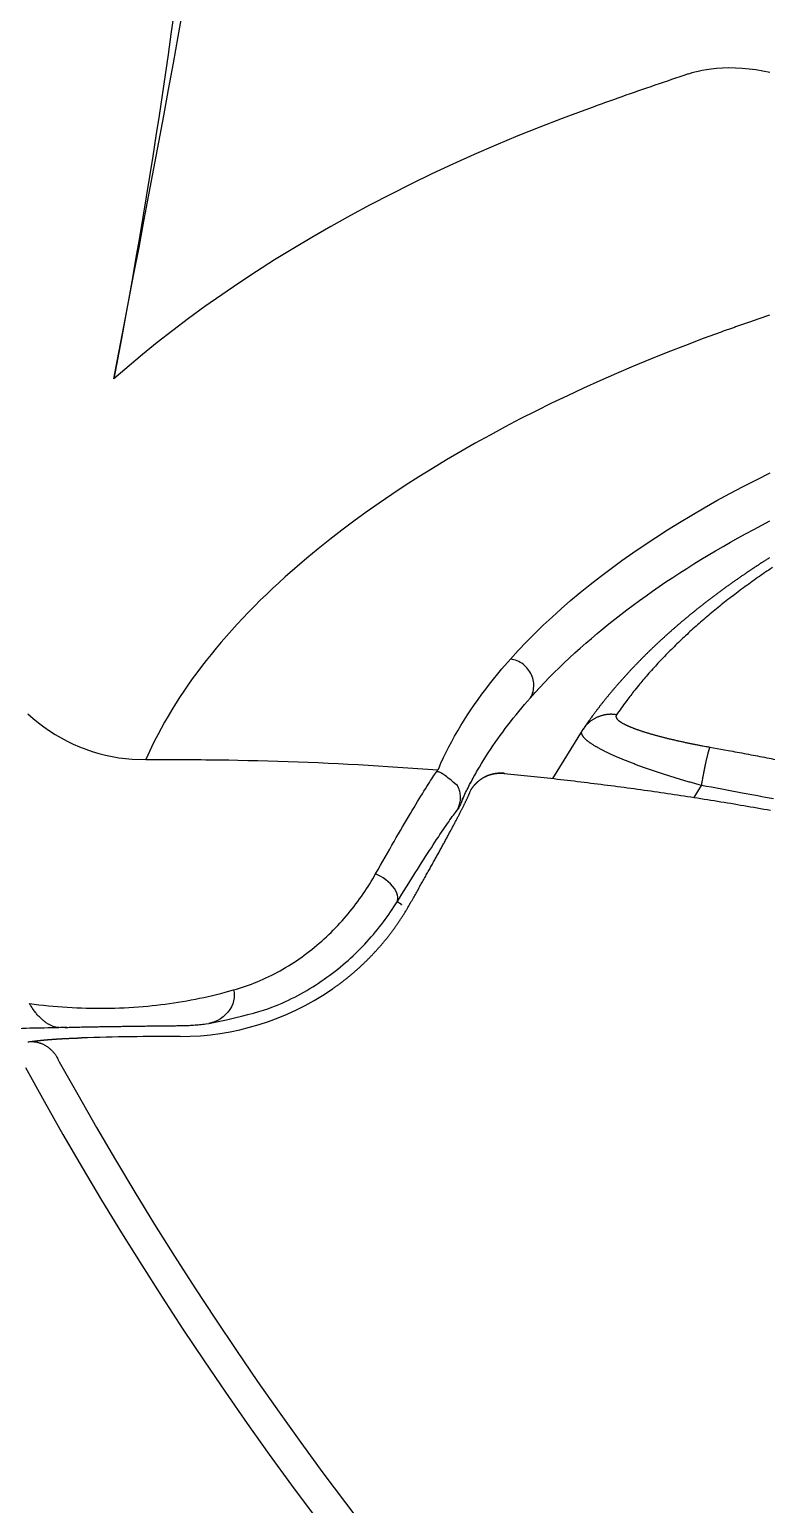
# Model space of a CAD drawing. Extents: x 403 to 503, y 484 to 637.
# Drawn here: x 412.74 to 416.99, y 518.33 to 526.83 of the extents above; entities that cross this region are included whole.
import ezdxf

# ---------------------------------------------------------------- set-up
doc = ezdxf.new("R2010")
doc.units = 0
doc.header["$MEASUREMENT"] = 0
for name, color, linetype in [('1', 4, 'Continuous'), ('204', 7, 'Continuous'), ('SPA', 2, 'Continuous')]:
    doc.layers.add(name, color=color, linetype=linetype)

# ---------------------------------------------------------------- blocks, each defined once
blk = doc.blocks.new('69')
at = {"layer": '204', "color": 4, "linetype": 'Continuous'}
for p, q in [((-7.3624, 3.2674), (-7.5337, 2.9907)), ((-6.7168, 2.8813), (-6.6756, 2.9505))]:
    blk.add_line(p, q, dxfattribs=at)
for points in [[(-6.2823, 4.2628, 0.00097), (-6.2995, 4.2519, 0.000975), (-6.3165, 4.241, 0.00098), (-6.3335, 4.23, 0.000986), (-6.3504, 4.219, 0.000991), (-6.3671, 4.208, 0.000996), (-6.3838, 4.1969, 0.001002), (-6.4004, 4.1858, 0.001007), (-6.4169, 4.1747, 0.001013), (-6.4333, 4.1635, 0.001018), (-6.4496, 4.1523, 0.001024), (-6.4658, 4.1411, 0.001029), (-6.482, 4.1298, 0.001035), (-6.498, 4.1185, 0.00104), (-6.5139, 4.1072, 0.001046), (-6.5297, 4.0958, 0.001052), (-6.5455, 4.0844, 0.001058), (-6.5611, 4.073, 0.001064), (-6.5767, 4.0615, 0.001071), (-6.5921, 4.05, 0.001078), (-6.6075, 4.0385, 0.001085), (-6.6227, 4.0269, 0.001092), (-6.6379, 4.0153, 0.001099), (-6.653, 4.0037, 0.001106), (-6.6679, 3.992, 0.001113), (-6.6828, 3.9803, 0.00112), (-6.6976, 3.9686, 0.001127), (-6.7123, 3.9569, 0.001134), (-6.7268, 3.9451, 0.001142), (-6.7413, 3.9332, 0.001149), (-6.7557, 3.9214, 0.001156), (-6.77, 3.9095, 0.001164), (-6.7842, 3.8976, 0.001171), (-6.7983, 3.8856, 0.001179), (-6.8123, 3.8736, 0.001186), (-6.8262, 3.8616, 0.001194), (-6.84, 3.8496, 0.001201), (-6.8537, 3.8375, 0.001209), (-6.8673, 3.8254, 0.001217), (-6.8808, 3.8132, 0.001224), (-6.8942, 3.8011, 0.001232), (-6.9075, 3.7889, 0.00124), (-6.9207, 3.7766, 0.001248), (-6.9339, 3.7644, 0.001256), (-6.9469, 3.7521, 0.001264), (-6.9598, 3.7397, 0.001272), (-6.9726, 3.7274, 0.00128), (-6.9853, 3.715, 0.001288), (-6.9979, 3.7025, 0.001296), (-7.0104, 3.6901, 0.001304), (-7.0228, 3.6776, 0.001312), (-7.0351, 3.6651, 0.00132), (-7.0473, 3.6525, 0.001329), (-7.0595, 3.64, 0.001337), (-7.0715, 3.6274, 0.001345), (-7.0834, 3.6147, 0.001353), (-7.0952, 3.6021, 0.001362), (-7.1069, 3.5894, 0.00137), (-7.1185, 3.5766, 0.001378), (-7.13, 3.5639, 0.001386), (-7.1414, 3.5511, 0.001395), (-7.1527, 3.5383, 0.001403), (-7.1639, 3.5254, 0.001412), (-7.175, 3.5125, 0.001419), (-7.186, 3.4996, 0.001429), (-7.1969, 3.4867, 0.00144), (-7.2076, 3.4737, 0.001445), (-7.2183, 3.4607, 0.001444), (-7.2289, 3.4477, 0.001465), (-7.2394, 3.4346, 0.001504), (-7.2498, 3.4215, 0.001469), (-7.26, 3.4084, 0.001379), (-7.2701, 3.3954, 0.001531), (-7.2802, 3.3821, 0.001837), (-7.2905, 3.3685, 0.001402), (-7.3001, 3.3557, 0.000481), (-7.3087, 3.3441, 0.001993), (-7.3195, 3.3291, 0.003465), (-7.3358, 3.306, 0.001708), (-7.357, 3.2757, 0.000908)], [(-6.2658, 4.2065, 0.002732), (-6.3087, 4.1774, 0.002773), (-6.3508, 4.1482, 0.002819), (-6.3923, 4.1187, 0.002863), (-6.433, 4.0891, 0.002911), (-6.473, 4.0592, 0.002957), (-6.5122, 4.0292, 0.003008), (-6.5508, 3.9989, 0.003057), (-6.5886, 3.9685, 0.003109), (-6.6257, 3.9378, 0.003159), (-6.662, 3.907, 0.003217), (-6.6976, 3.876, 0.003278), (-6.7324, 3.8449, 0.003329), (-6.7665, 3.8135, 0.003365), (-6.7999, 3.782, 0.003455), (-6.8325, 3.7503, 0.003586), (-6.8644, 3.7184, 0.003549), (-6.8955, 3.6865, 0.003369), (-6.9257, 3.6546, 0.00378), (-6.9555, 3.622, 0.004592), (-6.9851, 3.5884, 0.003559), (-7.0124, 3.5569, 0.001239), (-7.0368, 3.5282, 0.005116), (-7.0663, 3.4911, 0.009105), (-7.1096, 3.4336, 0.004584), (-7.1649, 3.358, 0.002461)], [(-7.1649, 3.358), (-7.1719, 3.3589, 0.009039), (-7.1789, 3.3597, 0.008806), (-7.1861, 3.3601, 0.008744), (-7.1933, 3.3603, 0.008949), (-7.2005, 3.3603, 0.009054), (-7.2078, 3.3599, 0.009121), (-7.2152, 3.3593, 0.009171), (-7.2225, 3.3585, 0.009261), (-7.2299, 3.3573, 0.009316), (-7.2372, 3.3559, 0.009383), (-7.2445, 3.3542, 0.009424), (-7.2517, 3.3522, 0.009473), (-7.2589, 3.3499, 0.009512), (-7.266, 3.3473, 0.009562), (-7.273, 3.3445, 0.009563), (-7.2799, 3.3414, 0.00953), (-7.2866, 3.3381, 0.009612), (-7.2932, 3.3345, 0.009785), (-7.2996, 3.3306, 0.009537), (-7.3059, 3.3266, 0.008949), (-7.312, 3.3223, 0.009762), (-7.3179, 3.3178, 0.011446), (-7.3237, 3.3129, 0.008858), (-7.329, 3.3082, 0.003463), (-7.3338, 3.3038, 0.012049), (-7.3393, 3.2979, 0.020492), (-7.3471, 3.2884, 0.010257), (-7.357, 3.2757, 0.00553)], [(-7.1649, 3.358), (-7.1659, 3.3564, 0.023989), (-7.1667, 3.3547, 0.025873), (-7.1673, 3.353, 0.027381), (-7.1677, 3.3513, 0.028233), (-7.168, 3.3496, 0.028463), (-7.168, 3.3478, 0.027997), (-7.1678, 3.346, 0.026865), (-7.1674, 3.3442, 0.025295), (-7.1668, 3.3424, 0.02335), (-7.1661, 3.3405, 0.021351), (-7.1651, 3.3386, 0.019274), (-7.1639, 3.3367, 0.017378), (-7.1625, 3.3348, 0.01551), (-7.161, 3.3328, 0.013855), (-7.1592, 3.3308, 0.012342), (-7.1573, 3.3288, 0.011062), (-7.1551, 3.3268, 0.009906), (-7.1528, 3.3248, 0.008937), (-7.1502, 3.3227, 0.008064), (-7.1475, 3.3206, 0.007333), (-7.1446, 3.3186, 0.006663), (-7.1415, 3.3165, 0.00609), (-7.1383, 3.3143, 0.005561), (-7.1348, 3.3122, 0.005101), (-7.1312, 3.3101, 0.004686), (-7.1274, 3.3079, 0.004331), (-7.1234, 3.3057, 0.004007), (-7.1193, 3.3036, 0.003727), (-7.1149, 3.3014, 0.003469), (-7.1104, 3.2992, 0.003244), (-7.1058, 3.297, 0.003037), (-7.1009, 3.2948, 0.002857), (-7.096, 3.2925, 0.002687), (-7.0908, 3.2903, 0.002535), (-7.0855, 3.2881, 0.002389), (-7.08, 3.2858, 0.002255), (-7.0744, 3.2836, 0.002131), (-7.0687, 3.2813, 0.002021), (-7.0627, 3.2791, 0.001918), (-7.0567, 3.2768, 0.001826), (-7.0505, 3.2745, 0.001739), (-7.0441, 3.2723, 0.001661), (-7.0377, 3.27, 0.001588), (-7.031, 3.2677, 0.001522), (-7.0243, 3.2655, 0.001459), (-7.0174, 3.2632, 0.001402), (-7.0104, 3.2609, 0.001346), (-7.0033, 3.2587, 0.001292), (-6.996, 3.2564, 0.001242), (-6.9887, 3.2541, 0.001195), (-6.9812, 3.2519, 0.001152), (-6.9736, 3.2496, 0.001111), (-6.9659, 3.2474, 0.001074), (-6.9581, 3.2451, 0.001038), (-6.9501, 3.2429, 0.001005), (-6.9421, 3.2407, 0.000974), (-6.934, 3.2384, 0.000945), (-6.9257, 3.2362, 0.000918), (-6.9174, 3.234, 0.000892), (-6.909, 3.2318, 0.000868), (-6.9005, 3.2296, 0.000846), (-6.8919, 3.2274, 0.000825), (-6.8832, 3.2252, 0.000805), (-6.8745, 3.223, 0.000786), (-6.8656, 3.2208, 0.000769), (-6.8567, 3.2187, 0.000753), (-6.8477, 3.2165, 0.000737), (-6.8386, 3.2144, 0.000722), (-6.8295, 3.2123, 0.000708), (-6.8203, 3.2101, 0.000695), (-6.811, 3.208, 0.000682), (-6.8017, 3.206, 0.00067), (-6.7923, 3.2039, 0.00066), (-6.7829, 3.2018, 0.000651), (-6.7734, 3.1998, 0.00064), (-6.7638, 3.1977, 0.000627), (-6.7542, 3.1957, 0.000624), (-6.7446, 3.1937, 0.000628), (-6.7349, 3.1917, 0.000604), (-6.7252, 3.1897, 0.000558), (-6.7155, 3.1878, 0.000609), (-6.7056, 3.1859, 0.000717), (-6.6954, 3.1839, 0.000541), (-6.6859, 3.182, 0.000187), (-6.6772, 3.1804, 0.000753), (-6.6661, 3.1783, 0.001281), (-6.6488, 3.1751, 0.000622), (-6.6261, 3.171, 0.000329)], [(-6.6756, 2.9505), (-6.6884, 2.954, -0.00061), (-6.7011, 2.9575, -0.000612), (-6.7138, 2.9611, -0.000614), (-6.7265, 2.9647, -0.000617), (-6.7392, 2.9683, -0.00062), (-6.7518, 2.9719, -0.000624), (-6.7644, 2.9756, -0.000628), (-6.7769, 2.9792, -0.000633), (-6.7894, 2.9829, -0.000638), (-6.8018, 2.9867, -0.000643), (-6.8142, 2.9904, -0.00065), (-6.8266, 2.9942, -0.000656), (-6.8388, 2.9979, -0.000664), (-6.8511, 3.0017, -0.000672), (-6.8632, 3.0056, -0.00068), (-6.8753, 3.0094, -0.00069), (-6.8873, 3.0132, -0.000699), (-6.8993, 3.0171, -0.00071), (-6.9111, 3.0209, -0.000721), (-6.9229, 3.0248, -0.000733), (-6.9346, 3.0287, -0.000746), (-6.9462, 3.0326, -0.00076), (-6.9578, 3.0365, -0.000774), (-6.9692, 3.0404, -0.000789), (-6.9805, 3.0444, -0.000805), (-6.9918, 3.0483, -0.00082), (-7.0029, 3.0522, -0.000838), (-7.014, 3.0562, -0.000856), (-7.0249, 3.0601, -0.000875), (-7.0357, 3.0641, -0.000896), (-7.0464, 3.068, -0.000918), (-7.057, 3.072, -0.000941), (-7.0674, 3.076, -0.000966), (-7.0778, 3.0799, -0.000993), (-7.088, 3.0839, -0.001021), (-7.098, 3.0878, -0.001052), (-7.108, 3.0918, -0.001084), (-7.1178, 3.0957, -0.001118), (-7.1274, 3.0996, -0.001155), (-7.1369, 3.1036, -0.001195), (-7.1463, 3.1075, -0.001237), (-7.1555, 3.1114, -0.001282), (-7.1646, 3.1153, -0.001331), (-7.1735, 3.1192, -0.001383), (-7.1822, 3.1231, -0.001438), (-7.1908, 3.127, -0.001494), (-7.1992, 3.1308, -0.001554), (-7.2074, 3.1347, -0.001617), (-7.2155, 3.1385, -0.001687), (-7.2234, 3.1423, -0.001761), (-7.2311, 3.1461, -0.001843), (-7.2386, 3.1499, -0.00193), (-7.2459, 3.1536, -0.002027), (-7.2531, 3.1573, -0.002131), (-7.26, 3.1611, -0.002247), (-7.2668, 3.1647, -0.002372), (-7.2733, 3.1684, -0.002509), (-7.2797, 3.172, -0.002651), (-7.2858, 3.1756, -0.002809), (-7.2917, 3.1792, -0.002974), (-7.2975, 3.1828, -0.003162), (-7.303, 3.1863, -0.003366), (-7.3083, 3.1898, -0.003599), (-7.3134, 3.1932, -0.00385), (-7.3182, 3.1966, -0.004139), (-7.3229, 3.2, -0.004453), (-7.3273, 3.2034, -0.004817), (-7.3315, 3.2067, -0.005217), (-7.3354, 3.2099, -0.005677), (-7.3391, 3.2132, -0.006176), (-7.3426, 3.2163, -0.006748), (-7.3459, 3.2195, -0.00736), (-7.3489, 3.2226, -0.008095), (-7.3517, 3.2256, -0.008916), (-7.3542, 3.2286, -0.009843), (-7.3565, 3.2316, -0.010815), (-7.3585, 3.2345, -0.012134), (-7.3603, 3.2374, -0.013773), (-7.3618, 3.2402, -0.014923), (-7.3631, 3.2429, -0.015332), (-7.3642, 3.2456, -0.018605), (-7.365, 3.2483, -0.024564), (-7.3655, 3.2509, -0.020555), (-7.3658, 3.2534, -0.007369), (-7.366, 3.2556, -0.031421), (-7.3657, 3.2583, -0.059042), (-7.3644, 3.2623, -0.029166), (-7.3624, 3.2674, -0.01517)], [(-7.357, 3.2757), (-7.3571, 3.2755, 0.000286), (-7.3573, 3.2753, 0.000286), (-7.3574, 3.2751, 0.000286), (-7.3575, 3.2749, 0.000285), (-7.3577, 3.2747, 0.000284), (-7.3578, 3.2745, 0.000284), (-7.358, 3.2743, 0.000283), (-7.3581, 3.274, 0.000282), (-7.3582, 3.2738, 0.000282), (-7.3584, 3.2736, 0.000281), (-7.3585, 3.2734, 0.000281), (-7.3586, 3.2732, 0.00028), (-7.3588, 3.273, 0.00028), (-7.3589, 3.2728, 0.000279), (-7.359, 3.2726, 0.000278), (-7.3592, 3.2724, 0.000278), (-7.3593, 3.2722, 0.000277), (-7.3595, 3.272, 0.000277), (-7.3596, 3.2718, 0.000276), (-7.3597, 3.2716, 0.000275), (-7.3599, 3.2714, 0.000275), (-7.36, 3.2712, 0.000274), (-7.3601, 3.271, 0.000274), (-7.3603, 3.2707, 0.000274), (-7.3604, 3.2705, 0.000272), (-7.3605, 3.2703, 0.00027), (-7.3607, 3.2701, 0.000272), (-7.3608, 3.2699, 0.000277), (-7.3609, 3.2697, 0.000268), (-7.3611, 3.2695, 0.00025), (-7.3612, 3.2693, 0.000276), (-7.3613, 3.2691, 0.000327), (-7.3615, 3.2689, 0.000248), (-7.3616, 3.2687, 0.000086), (-7.3617, 3.2685, 0.000349), (-7.3619, 3.2682, 0.000597), (-7.3621, 3.2679, 0.000292), (-7.3624, 3.2674, 0.000155)], [(-6.6261, 3.171), (-6.627, 3.1693, 0.0185), (-6.628, 3.1671, 0.011812), (-6.629, 3.1644, 0.00835), (-6.6302, 3.1613, 0.006585), (-6.6314, 3.1576, 0.005184), (-6.6327, 3.1534, 0.004216), (-6.6342, 3.1487, 0.00347), (-6.6356, 3.1435, 0.00296), (-6.6372, 3.1378, 0.002533), (-6.6388, 3.1316, 0.002221), (-6.6405, 3.1249, 0.001953), (-6.6423, 3.1178, 0.001751), (-6.6441, 3.1102, 0.001576), (-6.646, 3.1022, 0.001441), (-6.6479, 3.0938, 0.001317), (-6.6498, 3.0851, 0.001215), (-6.6518, 3.076, 0.001139), (-6.6537, 3.0668, 0.001085), (-6.6557, 3.0572, 0.001001), (-6.6577, 3.0476, 0.0009), (-6.6596, 3.0378, 0.000932), (-6.6616, 3.0279, 0.001035), (-6.6636, 3.0176, 0.000789), (-6.6654, 3.008, 0.000337), (-6.667, 2.9992, 0.00101), (-6.669, 2.9883, 0.001659), (-6.6719, 2.9718, 0.000846), (-6.6756, 2.9505, 0.000466)], [(-6.6261, 3.171), (-6.5211, 3.1521, -0.001281), (-6.4163, 3.1326, -0.001281), (-6.3115, 3.1126, -0.001281), (-6.2068, 3.0921, -0.001281)], [(-6.2603, 2.8722, 0.002878), (-6.44, 2.9065, 0.001408), (-6.6756, 2.9505, 0.000746)]]:
    blk.add_lwpolyline(points, format="xyb", dxfattribs=at)
blk = doc.blocks.new('L548')
at = {"layer": '1', "color": 3, "linetype": 'Continuous'}
for points in [[(-4.3395, 9.0132), (-4.3369, 9.0146, -0.003655), (-4.3343, 9.0159, -0.003663), (-4.3317, 9.0172, -0.003662), (-4.329, 9.0185, -0.003653), (-4.3263, 9.0197, -0.003648), (-4.3236, 9.0209, -0.003644), (-4.3209, 9.022, -0.003641), (-4.3182, 9.0231, -0.003637), (-4.3155, 9.0242, -0.003635), (-4.3127, 9.0252, -0.003632), (-4.3099, 9.0261, -0.00363), (-4.3072, 9.0271, -0.003629), (-4.3044, 9.028, -0.003628), (-4.3016, 9.0288, -0.003627), (-4.2987, 9.0296, -0.003627), (-4.2959, 9.0304, -0.003628), (-4.2931, 9.0311, -0.003629), (-4.2902, 9.0318, -0.00363), (-4.2873, 9.0325, -0.003632), (-4.2845, 9.0331, -0.003635), (-4.2816, 9.0336, -0.003637), (-4.2787, 9.0341, -0.003639), (-4.2758, 9.0346, -0.003645), (-4.2729, 9.0351, -0.003656), (-4.27, 9.0354, -0.003652), (-4.2671, 9.0358, -0.003635), (-4.2641, 9.0361, -0.003672), (-4.2612, 9.0364, -0.003754), (-4.2583, 9.0366, -0.003652), (-4.2553, 9.0368, -0.003413), (-4.2524, 9.0369, -0.003779), (-4.2495, 9.037, -0.004523), (-4.2464, 9.037, -0.00343), (-4.2436, 9.037, -0.001156), (-4.241, 9.037, -0.004871), (-4.2377, 9.0369, -0.008426), (-4.2326, 9.0366, -0.004114), (-4.2259, 9.0361, -0.002173)], [(-4.3395, 9.0132), (-4.336, 9.015, -0.004981), (-4.3324, 9.0167, -0.004987), (-4.3288, 9.0184, -0.004982), (-4.3251, 9.0199, -0.004976), (-4.3215, 9.0214, -0.004971), (-4.3177, 9.0229, -0.004962), (-4.314, 9.0242, -0.004955), (-4.3102, 9.0255, -0.004944), (-4.3065, 9.0267, -0.004936), (-4.3027, 9.0278, -0.004924), (-4.2989, 9.0288, -0.004913), (-4.295, 9.0298, -0.004896), (-4.2912, 9.0307, -0.004888), (-4.2874, 9.0315, -0.004878), (-4.2835, 9.0322, -0.004855), (-4.2797, 9.0329, -0.004809), (-4.2758, 9.0335, -0.004833), (-4.2719, 9.034, -0.004902), (-4.2681, 9.0344, -0.004759), (-4.2642, 9.0347, -0.004443), (-4.2604, 9.035, -0.004854), (-4.2566, 9.0352, -0.005709), (-4.2526, 9.0353, -0.004379), (-4.2489, 9.0354, -0.001629), (-4.2456, 9.0354, -0.006026), (-4.2414, 9.0353, -0.01027), (-4.2349, 9.0349, -0.005087), (-4.2265, 9.0343, -0.002729)], [(-4.2259, 9.0361), (-4.2259, 9.0361, -0.000096), (-4.2259, 9.036, -0.000097), (-4.2259, 9.036, -0.000096), (-4.2259, 9.0359, -0.000092), (-4.2259, 9.0359, -0.000089), (-4.226, 9.0358, -0.000086), (-4.226, 9.0358, -0.000084), (-4.226, 9.0357, -0.000081), (-4.226, 9.0357, -0.000078), (-4.226, 9.0357, -0.000075), (-4.226, 9.0356, -0.000072), (-4.2261, 9.0356, -0.000069), (-4.2261, 9.0355, -0.000066), (-4.2261, 9.0355, -0.000063), (-4.2261, 9.0354, -0.000061), (-4.2261, 9.0354, -0.000058), (-4.2261, 9.0353, -0.000055), (-4.2262, 9.0353, -0.000052), (-4.2262, 9.0352, -0.000049), (-4.2262, 9.0352, -0.000046), (-4.2262, 9.0352, -0.000043), (-4.2262, 9.0351, -0.00004), (-4.2262, 9.0351, -0.000038), (-4.2262, 9.035, -0.000035), (-4.2263, 9.035, -0.000032), (-4.2263, 9.0349, -0.000029), (-4.2263, 9.0349, -0.000026), (-4.2263, 9.0348, -0.000023), (-4.2263, 9.0348, -0.00002), (-4.2263, 9.0348, -0.000017), (-4.2264, 9.0347, -0.000014), (-4.2264, 9.0347, -0.000011), (-4.2264, 9.0346, -0.000008), (-4.2264, 9.0346, -0.000008), (-4.2264, 9.0345, -0.000002), (-4.2264, 9.0345, 0.000008), (-4.2265, 9.0344, 0.000005), (-4.2265, 9.0343, 0.000002)], [(-4.2265, 9.0343), (-4.0722, 9.0186, -0.001984), (-3.918, 9.0016, -0.001984), (-3.764, 8.9834, -0.001985), (-3.6101, 8.964, -0.001986), (-3.4564, 8.9434, -0.001987), (-3.3029, 8.9216, -0.001988), (-3.1495, 8.8984, -0.001988), (-2.9963, 8.8741, -0.001988), (-2.8434, 8.8486, -0.001987), (-2.6906, 8.8218, -0.001986)], [(-4.7733, 8.2747), (-4.7654, 8.2886, 0.000127), (-4.7575, 8.3023, 0.000128), (-4.7497, 8.3161, 0.00013), (-4.742, 8.3297, 0.000132), (-4.7343, 8.3433, 0.000134), (-4.7267, 8.3567, 0.000136), (-4.7191, 8.3701, 0.000139), (-4.7116, 8.3834, 0.000141), (-4.7042, 8.3966, 0.000144), (-4.6968, 8.4097, 0.000147), (-4.6894, 8.4228, 0.000149), (-4.6822, 8.4357, 0.000152), (-4.675, 8.4485, 0.000156), (-4.6679, 8.4612, 0.000159), (-4.6608, 8.4739, 0.000162), (-4.6538, 8.4864, 0.000166), (-4.6469, 8.4988, 0.00017), (-4.6401, 8.5111, 0.000174), (-4.6333, 8.5233, 0.000178), (-4.6266, 8.5353, 0.000182), (-4.62, 8.5473, 0.000186), (-4.6135, 8.5591, 0.000191), (-4.607, 8.5708, 0.000196), (-4.6006, 8.5824, 0.000201), (-4.5943, 8.5938, 0.000206), (-4.5881, 8.6051, 0.000212), (-4.582, 8.6163, 0.000218), (-4.576, 8.6273, 0.000225), (-4.5701, 8.6382, 0.000232), (-4.5642, 8.649, 0.000239), (-4.5584, 8.6596, 0.000247), (-4.5528, 8.6701, 0.000256), (-4.5472, 8.6804, 0.000265), (-4.5417, 8.6906, 0.000274), (-4.5364, 8.7006, 0.000285), (-4.5311, 8.7104, 0.000296), (-4.5259, 8.7201, 0.000307), (-4.5208, 8.7297, 0.000318), (-4.5158, 8.739, 0.000331), (-4.511, 8.7483, 0.000344), (-4.5062, 8.7573, 0.000358), (-4.5015, 8.7662, 0.000373), (-4.497, 8.7749, 0.00039), (-4.4926, 8.7834, 0.000408), (-4.4882, 8.7917, 0.000428), (-4.484, 8.7999, 0.000449), (-4.4799, 8.8079, 0.000472), (-4.4759, 8.8157, 0.000497), (-4.472, 8.8233, 0.000525), (-4.4682, 8.8307, 0.000555), (-4.4646, 8.838, 0.000589), (-4.4611, 8.845, 0.000625), (-4.4577, 8.8519, 0.000667), (-4.4544, 8.8585, 0.000712), (-4.4512, 8.865, 0.00076), (-4.4482, 8.8712, 0.000805), (-4.4452, 8.8773, 0.000872), (-4.4425, 8.8831, 0.000957), (-4.4398, 8.8888, 0.001006), (-4.4372, 8.8942, 0.001012), (-4.4348, 8.8994, 0.001212), (-4.4325, 8.9045, 0.001594), (-4.4303, 8.9094, 0.001346), (-4.4283, 8.9139, 0.000483), (-4.4266, 8.9178, 0.002135), (-4.4246, 8.9224, 0.00455), (-4.422, 8.9289, 0.002729), (-4.4189, 8.9369, 0.001597)], [(-4.4189, 8.9369), (-4.4174, 8.9393, -0.003373), (-4.4159, 8.9417, -0.003382), (-4.4144, 8.9441, -0.003383), (-4.4129, 8.9464, -0.003376), (-4.4113, 8.9487, -0.003372), (-4.4097, 8.951, -0.00337), (-4.4081, 8.9533, -0.003367), (-4.4065, 8.9555, -0.003364), (-4.4048, 8.9578, -0.003362), (-4.4031, 8.9599, -0.00336), (-4.4013, 8.9621, -0.003359), (-4.3995, 8.9643, -0.003357), (-4.3977, 8.9664, -0.003356), (-4.3959, 8.9685, -0.003355), (-4.3941, 8.9706, -0.003354), (-4.3922, 8.9726, -0.003354), (-4.3903, 8.9746, -0.003354), (-4.3883, 8.9766, -0.003354), (-4.3864, 8.9786, -0.003354), (-4.3844, 8.9805, -0.003356), (-4.3824, 8.9824, -0.003356), (-4.3803, 8.9843, -0.003356), (-4.3782, 8.9862, -0.003359), (-4.3762, 8.988, -0.003367), (-4.374, 8.9898, -0.003361), (-4.3719, 8.9916, -0.003343), (-4.3697, 8.9933, -0.003375), (-4.3675, 8.995, -0.003447), (-4.3653, 8.9967, -0.003351), (-4.3631, 8.9984, -0.003131), (-4.3609, 9, -0.003461), (-4.3586, 9.0016, -0.004136), (-4.3562, 9.0032, -0.003138), (-4.3539, 9.0047, -0.001065), (-4.3519, 9.006, -0.004443), (-4.3492, 9.0077, -0.007671), (-4.345, 9.0101, -0.003747), (-4.3395, 9.0132, -0.001981)], [(-5.2241, 7.7861), (-5.2161, 7.7917, 0.001617), (-5.208, 7.7973, 0.001617), (-5.2, 7.803, 0.001617), (-5.192, 7.8087, 0.001618), (-5.1841, 7.8145, 0.001618), (-5.1762, 7.8203, 0.001619), (-5.1683, 7.8262, 0.00162), (-5.1605, 7.8321, 0.001621), (-5.1527, 7.8381, 0.001622), (-5.145, 7.8441, 0.001623), (-5.1373, 7.8502, 0.001625), (-5.1296, 7.8564, 0.001626), (-5.122, 7.8625, 0.001628), (-5.1144, 7.8688, 0.00163), (-5.1069, 7.875, 0.001632), (-5.0994, 7.8814, 0.001635), (-5.092, 7.8877, 0.001637), (-5.0846, 7.8941, 0.001639), (-5.0772, 7.9006, 0.001639), (-5.0699, 7.9071, 0.001637), (-5.0627, 7.9137, 0.001635), (-5.0554, 7.9203, 0.001633), (-5.0483, 7.9269, 0.001631), (-5.0411, 7.9336, 0.00163), (-5.0341, 7.9403, 0.001629), (-5.027, 7.9471, 0.001628), (-5.0201, 7.9539, 0.001628), (-5.0131, 7.9608, 0.001628), (-5.0063, 7.9677, 0.001628), (-4.9994, 7.9746, 0.001629), (-4.9927, 7.9816, 0.00163), (-4.9859, 7.9886, 0.00163), (-4.9793, 7.9957, 0.001632), (-4.9726, 8.0028, 0.001633), (-4.9661, 8.0099, 0.001635), (-4.9596, 8.017, 0.001638), (-4.9531, 8.0242, 0.001639), (-4.9467, 8.0315, 0.001638), (-4.9403, 8.0387, 0.001635), (-4.9341, 8.046, 0.00163), (-4.9278, 8.0533, 0.001627), (-4.9216, 8.0607, 0.001623), (-4.9155, 8.0681, 0.001621), (-4.9094, 8.0755, 0.001618), (-4.9034, 8.0829, 0.001617), (-4.8975, 8.0904, 0.001615), (-4.8916, 8.0979, 0.001614), (-4.8858, 8.1054, 0.001613), (-4.88, 8.1129, 0.001613), (-4.8743, 8.1205, 0.001613), (-4.8686, 8.1281, 0.001613), (-4.8631, 8.1357, 0.001613), (-4.8575, 8.1433, 0.001616), (-4.8521, 8.151, 0.001618), (-4.8467, 8.1586, 0.001611), (-4.8413, 8.1663, 0.001594), (-4.836, 8.174, 0.001602), (-4.8308, 8.1817, 0.001627), (-4.8257, 8.1894, 0.001579), (-4.8206, 8.1971, 0.001473), (-4.8156, 8.2048, 0.001616), (-4.8106, 8.2126, 0.001912), (-4.8056, 8.2206, 0.001461), (-4.8009, 8.2281, 0.000525), (-4.7967, 8.2349, 0.002034), (-4.7914, 8.2436, 0.003493), (-4.7835, 8.2571, 0.001726), (-4.7733, 8.2747, 0.000923)], [(-6.9727, 7.4858, -0.000412), (-6.9609, 7.4875, -0.000223)], [(-6.9609, 7.4875), (-6.9587, 7.4878, -0.000516), (-6.9565, 7.4881, -0.000491), (-6.9543, 7.4885, -0.000475), (-6.952, 7.4888, -0.000468), (-6.9497, 7.4891, -0.000459), (-6.9473, 7.4894, -0.00045), (-6.9448, 7.4897, -0.000441), (-6.9424, 7.49, -0.000435), (-6.9399, 7.4904, -0.000427), (-6.9373, 7.4907, -0.000422), (-6.9347, 7.491, -0.000416), (-6.9321, 7.4913, -0.000412), (-6.9294, 7.4917, -0.000407), (-6.9266, 7.492, -0.000403), (-6.9239, 7.4923, -0.000399), (-6.9211, 7.4926, -0.000396), (-6.9182, 7.493, -0.000391), (-6.9154, 7.4933, -0.000386), (-6.9124, 7.4936, -0.000381), (-6.9095, 7.4939, -0.000377), (-6.9065, 7.4943, -0.000373), (-6.9035, 7.4946, -0.00037), (-6.9004, 7.4949, -0.000366), (-6.8973, 7.4952, -0.000364), (-6.8942, 7.4956, -0.000361), (-6.891, 7.4959, -0.000359), (-6.8878, 7.4962, -0.000357), (-6.8846, 7.4965, -0.000355), (-6.8813, 7.4968, -0.000354), (-6.878, 7.4971, -0.000353), (-6.8747, 7.4974, -0.000351), (-6.8714, 7.4978, -0.000351), (-6.868, 7.4981, -0.00035), (-6.8646, 7.4984, -0.00035), (-6.8612, 7.4987, -0.000349), (-6.8577, 7.499, -0.000349), (-6.8542, 7.4993, -0.000347), (-6.8507, 7.4996, -0.000345), (-6.8472, 7.4998, -0.000342), (-6.8436, 7.5001, -0.000341), (-6.84, 7.5004, -0.000339), (-6.8364, 7.5007, -0.000338), (-6.8328, 7.501, -0.000337), (-6.8291, 7.5013, -0.000336), (-6.8254, 7.5015, -0.000335), (-6.8217, 7.5018, -0.000334), (-6.818, 7.5021, -0.000334), (-6.8143, 7.5023, -0.000334), (-6.8105, 7.5026, -0.000333), (-6.8067, 7.5028, -0.000334), (-6.8029, 7.5031, -0.000333), (-6.7991, 7.5033, -0.000334), (-6.7953, 7.5036, -0.000334), (-6.7915, 7.5038, -0.000336), (-6.7876, 7.5041, -0.000335), (-6.7837, 7.5043, -0.000333), (-6.7798, 7.5045, -0.000336), (-6.7759, 7.5047, -0.000341), (-6.772, 7.505, -0.00033), (-6.7681, 7.5052, -0.000308), (-6.7642, 7.5054, -0.00034), (-6.7602, 7.5056, -0.000406), (-6.7561, 7.5058, -0.000306), (-6.7522, 7.506, -0.000102), (-6.7487, 7.5061, -0.000434), (-6.7442, 7.5063, -0.000748), (-6.7373, 7.5066, -0.000364), (-6.7281, 7.507, -0.000192)], [(-6.9609, 7.4875), (-6.9545, 7.4878, -0.011511), (-6.9479, 7.4878, -0.01114), (-6.9414, 7.4875, -0.010992), (-6.9347, 7.487, -0.011205), (-6.928, 7.4861, -0.011261), (-6.9213, 7.4849, -0.011256), (-6.9145, 7.4833, -0.011211), (-6.9078, 7.4815, -0.011211), (-6.9011, 7.4793, -0.011151), (-6.8944, 7.4768, -0.011101), (-6.8878, 7.474, -0.011004), (-6.8812, 7.4708, -0.010917), (-6.8747, 7.4673, -0.010806), (-6.8683, 7.4636, -0.010709), (-6.8621, 7.4595, -0.010551), (-6.856, 7.4552, -0.010361), (-6.85, 7.4505, -0.010291), (-6.8442, 7.4456, -0.010314), (-6.8386, 7.4405, -0.009906), (-6.8332, 7.4351, -0.009177), (-6.828, 7.4296, -0.009852), (-6.8229, 7.4237, -0.011345), (-6.818, 7.4175, -0.008686), (-6.8136, 7.4116, -0.003446), (-6.8097, 7.4061, -0.011561), (-6.8052, 7.3988, -0.019224), (-6.799, 7.3873, -0.009519), (-6.7914, 7.3721, -0.005119)], [(-6.7281, 7.507), (-6.7265, 7.5071, -0.000062), (-6.7249, 7.5072, -0.000062), (-6.7233, 7.5072, -0.000061), (-6.7217, 7.5073, -0.000061), (-6.7201, 7.5073, -0.000061), (-6.7185, 7.5074, -0.000061), (-6.7169, 7.5075, -0.000061), (-6.7153, 7.5075, -0.000061), (-6.7137, 7.5076, -0.000061), (-6.7121, 7.5076, -0.00006), (-6.7105, 7.5077, -0.00006), (-6.7089, 7.5078, -0.00006), (-6.7073, 7.5078, -0.00006), (-6.7057, 7.5079, -0.00006), (-6.7041, 7.5079, -0.00006), (-6.7024, 7.508, -0.00006), (-6.7008, 7.5081, -0.00006), (-6.6992, 7.5081, -0.00006), (-6.6976, 7.5082, -0.000059), (-6.696, 7.5082, -0.000059), (-6.6944, 7.5083, -0.000059), (-6.6928, 7.5084, -0.000059), (-6.6911, 7.5084, -0.000059), (-6.6895, 7.5085, -0.000059), (-6.6879, 7.5085, -0.000059), (-6.6863, 7.5086, -0.000058), (-6.6847, 7.5086, -0.000059), (-6.683, 7.5087, -0.00006), (-6.6814, 7.5087, -0.000058), (-6.6798, 7.5088, -0.000054), (-6.6782, 7.5088, -0.00006), (-6.6766, 7.5089, -0.000071), (-6.6749, 7.509, -0.000054), (-6.6733, 7.509, -0.000019), (-6.6719, 7.5091, -0.000076), (-6.6701, 7.5091, -0.000131), (-6.6673, 7.5092, -0.000064), (-6.6636, 7.5093, -0.000034)]]:
    blk.add_lwpolyline(points, format="xyb", dxfattribs=at)
for centre, radius, start, end in [((-6.092, 9.0546), 1.5369, 269.92299, 304.37848), ((-6.118, -10.2973), 17.8149, 89.923, 91.75506), ((11.9082, 17.6933), 21.5465, 208.72546, 245.96694), ((11.9082, 17.6933), 21.3589, 208.89639, 245.96694)]:
    blk.add_arc(centre, radius, start, end, dxfattribs=at)
blk = doc.blocks.new('2010GRANDEE')
at = {"layer": 'SPA', "color": 3, "linetype": 'Continuous'}
blk.add_line((11.8625, 21.133), (11.8365, 21.1484), dxfattribs=at)
for points in [[(10.2038, 24.1628), (10.2327, 24.3144), (10.2616, 24.4661), (10.2905, 24.6178), (10.3193, 24.7695), (10.3482, 24.9212), (10.377, 25.0729), (10.4057, 25.2247), (10.4342, 25.3765), (10.4626, 25.5283), (10.4909, 25.6802), (10.5189, 25.8321), (10.5467, 25.9841), (10.5742, 26.1362), (10.6014, 26.2879)], [(13.5141, 25.9209), (13.5245, 25.9244), (13.5377, 25.9286), (13.5539, 25.9332), (13.573, 25.9381), (13.595, 25.9429), (13.62, 25.9474), (13.648, 25.9513), (13.679, 25.9545), (13.713, 25.9566), (13.75, 25.9574), (13.7882, 25.9567), (13.8269, 25.9545), (13.866, 25.9509), (13.9056, 25.946), (13.9457, 25.9397), (13.9862, 25.9322)], [(13.5141, 25.9209), (13.4903, 25.9128), (13.4665, 25.9048), (13.4427, 25.8967), (13.4188, 25.8885), (13.395, 25.8804), (13.3711, 25.8723), (13.3471, 25.8641), (13.3232, 25.8559), (13.2993, 25.8477), (13.2754, 25.8395), (13.2515, 25.8312), (13.2276, 25.8229), (13.2038, 25.8146), (13.1799, 25.8063), (13.1562, 25.7979), (13.1324, 25.7895), (13.1086, 25.7811), (13.0849, 25.7727), (13.0612, 25.7642), (13.0375, 25.7557), (13.0139, 25.7472), (12.9902, 25.7387), (12.9666, 25.7301), (12.9193, 25.7129)], [(12.9193, 25.7129), (12.7889, 25.6649), (12.6599, 25.6152), (12.5321, 25.5639), (12.4059, 25.5112), (12.281, 25.4569), (12.1578, 25.4013), (12.0362, 25.3444), (11.9163, 25.2862), (11.7981, 25.2268), (11.6818, 25.1663), (11.5674, 25.1047), (11.4549, 25.042), (11.3445, 24.9784), (11.2362, 24.9139), (11.1301, 24.8486), (11.0262, 24.7825), (10.9246, 24.7157), (10.8254, 24.6482), (10.7286, 24.5801), (10.6344, 24.5115), (10.5428, 24.4425), (10.4538, 24.373), (10.3676, 24.3032), (10.2038, 24.1628)], [(13.9843, 24.5296), (13.9224, 24.5089), (13.8694, 24.4909), (13.8635, 24.4889), (13.8576, 24.4868), (13.8517, 24.4848), (13.8458, 24.4828), (13.84, 24.4807), (13.8341, 24.4787), (13.8282, 24.4767), (13.8224, 24.4746), (13.8165, 24.4726), (13.8106, 24.4705), (13.8048, 24.4685), (13.7989, 24.4664), (13.7931, 24.4644), (13.7873, 24.4623), (13.7814, 24.4603), (13.7756, 24.4582), (13.7698, 24.4562), (13.7639, 24.4541), (13.7581, 24.452), (13.7523, 24.45), (13.7465, 24.4479), (13.7407, 24.4458), (13.7349, 24.4438), (13.7291, 24.4417), (13.7233, 24.4396), (13.7175, 24.4375), (13.7059, 24.4334)], [(13.7059, 24.4334), (13.6018, 24.3952), (13.499, 24.3564), (13.3977, 24.3169), (13.2977, 24.2768), (13.1991, 24.2359), (13.1019, 24.1945), (13.0062, 24.1524), (12.9117, 24.1097), (12.8186, 24.0663), (12.7267, 24.0223), (12.6362, 23.9775), (12.5469, 23.9322), (12.4591, 23.8862), (12.3725, 23.8396), (12.2874, 23.7924), (12.2037, 23.7447), (12.1214, 23.6963), (12.0406, 23.6474), (11.9612, 23.598), (11.8834, 23.548), (11.807, 23.4975), (11.7322, 23.4465), (11.659, 23.395), (11.5873, 23.343), (11.5172, 23.2905), (11.4488, 23.2376), (11.382, 23.1843), (11.3168, 23.1305), (11.1916, 23.0217)], [(12.4906, 22.5478), (12.5353, 22.5969), (12.5815, 22.6457), (12.6294, 22.6942), (12.6789, 22.7424), (12.73, 22.7903), (12.7827, 22.8379), (12.837, 22.8852), (12.893, 22.9321), (12.9505, 22.9786), (13.0096, 23.0247), (13.0703, 23.0705), (13.1324, 23.1157), (13.1961, 23.1606), (13.2612, 23.205), (13.3277, 23.2489), (13.3956, 23.2924), (13.465, 23.3353), (13.5357, 23.3778), (13.6077, 23.4197), (13.6811, 23.4611), (13.7558, 23.5019), (13.8317, 23.5422), (13.9089, 23.5818), (13.9872, 23.6209)], [(12.6061, 22.3251), (12.6322, 22.3542), (12.6589, 22.3832), (12.6861, 22.4121), (12.7139, 22.4408), (12.7422, 22.4695), (12.7711, 22.4981), (12.8006, 22.5266), (12.8307, 22.5549), (12.8613, 22.5832), (12.8925, 22.6113), (12.9242, 22.6394), (12.9565, 22.6673), (12.9893, 22.6951), (13.0227, 22.7227), (13.0566, 22.7503), (13.0911, 22.7777), (13.1262, 22.805), (13.1617, 22.8321), (13.1979, 22.8592), (13.2345, 22.8861), (13.2718, 22.9128), (13.3095, 22.9394), (13.3478, 22.9659), (13.3866, 22.9922), (13.426, 23.0184), (13.4659, 23.0444), (13.5063, 23.0703), (13.5473, 23.096), (13.5887, 23.1215), (13.6307, 23.1469), (13.6733, 23.1722), (13.7163, 23.1972), (13.7599, 23.2221), (13.804, 23.2468), (13.8486, 23.2714), (13.8937, 23.2958), (13.9393, 23.32), (13.9855, 23.344)], [(9.708, 22.2312), (9.7374, 22.2051), (9.7678, 22.1803), (9.7992, 22.1566), (9.8315, 22.1342), (9.8646, 22.1131), (9.8985, 22.0933), (9.9332, 22.0748), (9.9686, 22.0578), (10.0046, 22.0421), (10.0413, 22.028), (10.0785, 22.0152), (10.1161, 22.004), (10.1542, 21.9943), (10.1926, 21.986), (10.2313, 21.9793), (10.2702, 21.9741), (10.3093, 21.9705), (10.3878, 21.968)], [(11.1916, 23.0217), (11.1547, 22.9881), (11.1184, 22.9544), (11.0828, 22.9205), (11.0478, 22.8865), (11.0135, 22.8523), (10.9798, 22.818), (10.9469, 22.7836), (10.9146, 22.7491), (10.883, 22.7144), (10.8521, 22.6797), (10.8218, 22.6448), (10.7923, 22.6098), (10.7635, 22.5747), (10.7354, 22.5394), (10.708, 22.5041), (10.6814, 22.4687), (10.6554, 22.4332), (10.6302, 22.3976), (10.6058, 22.362), (10.5821, 22.3264), (10.5592, 22.2907), (10.5371, 22.2549), (10.5157, 22.2192), (10.4952, 22.1834), (10.4753, 22.1475), (10.4563, 22.1117), (10.438, 22.0758), (10.4205, 22.0399), (10.3878, 21.968)], [(12.0883, 21.9484), (12.1031, 21.9798), (12.1186, 22.011), (12.1346, 22.0421), (12.1512, 22.0731), (12.1683, 22.1039), (12.1861, 22.1345), (12.2043, 22.165), (12.2232, 22.1954), (12.2426, 22.2256), (12.2625, 22.2557), (12.283, 22.2856), (12.304, 22.3154), (12.3255, 22.345), (12.3476, 22.3744), (12.3702, 22.4037), (12.3933, 22.4329), (12.4169, 22.4619), (12.441, 22.4907), (12.4906, 22.5478)], [(12.6061, 22.3251), (12.6106, 22.3335), (12.6146, 22.3423), (12.6178, 22.3512), (12.6205, 22.3604), (12.6225, 22.3697), (12.6239, 22.3793), (12.6246, 22.3889), (12.6247, 22.3987), (12.6241, 22.4085), (12.6229, 22.4183), (12.621, 22.4281), (12.6184, 22.4379), (12.6151, 22.4475), (12.6113, 22.4567), (12.607, 22.4656), (12.6021, 22.4742), (12.5967, 22.4825), (12.5908, 22.4903), (12.5845, 22.4978), (12.5777, 22.5049), (12.5705, 22.5115), (12.5629, 22.5176), (12.5549, 22.5233), (12.5466, 22.5285), (12.5379, 22.5331), (12.529, 22.5372), (12.5197, 22.5408), (12.5103, 22.5437), (12.4906, 22.5478)], [(12.3114, 21.9255), (12.3236, 21.9458), (12.3361, 21.9661), (12.3489, 21.9863), (12.3619, 22.0066), (12.3752, 22.0267), (12.3888, 22.0469), (12.4026, 22.067), (12.4167, 22.0871), (12.431, 22.1071), (12.4456, 22.1271), (12.4605, 22.1471), (12.4756, 22.1671), (12.491, 22.1869), (12.5067, 22.2068), (12.5226, 22.2266), (12.5388, 22.2464), (12.5552, 22.2661), (12.5719, 22.2858), (12.6061, 22.3251)], [(10.3878, 21.968), (10.4144, 21.9682), (10.441, 21.9684), (10.4675, 21.9685), (10.4941, 21.9686), (10.5206, 21.9686), (10.5472, 21.9686), (10.5737, 21.9686), (10.6003, 21.9686), (10.6268, 21.9685), (10.6534, 21.9683), (10.6799, 21.9682), (10.7065, 21.968), (10.733, 21.9677), (10.7596, 21.9675), (10.7861, 21.9671), (10.8127, 21.9668), (10.8392, 21.9664), (10.8657, 21.966), (10.9188, 21.9651)], [(10.9188, 21.9651), (10.9765, 21.9639), (11.0343, 21.9625), (11.092, 21.9609), (11.1497, 21.9592), (11.2074, 21.9574), (11.2651, 21.9553), (11.3228, 21.9531), (11.3804, 21.9507), (11.4381, 21.9481), (11.4958, 21.9454), (11.5534, 21.9425), (11.6111, 21.9394), (11.6687, 21.9361), (11.7264, 21.9327), (11.784, 21.9291), (11.8416, 21.9253), (11.8992, 21.9214), (11.9568, 21.9173), (12.0719, 21.9086)], [(12.0719, 21.9086), (12.0733, 21.9105), (12.0746, 21.9124), (12.0757, 21.9144), (12.0768, 21.9164), (12.0778, 21.9184), (12.0786, 21.9203), (12.0794, 21.9223), (12.0802, 21.9243), (12.0808, 21.9263), (12.0815, 21.9284), (12.0821, 21.9304), (12.0827, 21.9324), (12.0833, 21.9344), (12.0839, 21.9364), (12.0845, 21.9384), (12.0852, 21.9404), (12.0859, 21.9424), (12.0866, 21.9444), (12.0883, 21.9484)], [(11.7128, 21.31), (11.7267, 21.3345), (11.7404, 21.3588), (11.754, 21.3826), (11.7674, 21.4062), (11.7806, 21.4294), (11.7937, 21.4522), (11.8066, 21.4746), (11.8193, 21.4966), (11.8318, 21.5183), (11.8441, 21.5395), (11.8562, 21.5603), (11.8681, 21.5806), (11.8797, 21.6005), (11.8911, 21.6199), (11.9023, 21.6389), (11.9132, 21.6574), (11.9239, 21.6753), (11.9343, 21.6928), (11.9445, 21.7097), (11.9544, 21.726), (11.964, 21.7419), (11.9733, 21.7571), (11.9823, 21.7718), (11.991, 21.7859), (11.9994, 21.7994), (12.0075, 21.8123), (12.0152, 21.8246), (12.0227, 21.8362), (12.0298, 21.8472), (12.0365, 21.8576), (12.0429, 21.8673), (12.049, 21.8763), (12.0547, 21.8846), (12.065, 21.8992)], [(12.065, 21.8992), (12.0653, 21.8996), (12.0655, 21.8999), (12.0657, 21.9003), (12.066, 21.9006), (12.0662, 21.9009), (12.0665, 21.9012), (12.0667, 21.9016), (12.0669, 21.9019), (12.0672, 21.9022), (12.0674, 21.9025), (12.0676, 21.9029), (12.0679, 21.9032), (12.0681, 21.9035), (12.0683, 21.9038), (12.0686, 21.9041), (12.0688, 21.9044), (12.069, 21.9047), (12.0693, 21.905), (12.0695, 21.9053), (12.0697, 21.9056), (12.0699, 21.9059), (12.0702, 21.9062), (12.0704, 21.9065), (12.0706, 21.9068), (12.0708, 21.9071), (12.071, 21.9074), (12.0713, 21.9077), (12.0715, 21.908), (12.0719, 21.9086)], [(12.1846, 21.8184), (12.1721, 21.8291), (12.1606, 21.8387), (12.1501, 21.8475), (12.1405, 21.8553), (12.1317, 21.8622), (12.1237, 21.8684), (12.1164, 21.8738), (12.1099, 21.8786), (12.1039, 21.8827), (12.0986, 21.8861), (12.0937, 21.8891), (12.0894, 21.8915), (12.0854, 21.8935), (12.0818, 21.8951), (12.0786, 21.8964), (12.0755, 21.8973), (12.0727, 21.898), (12.0701, 21.8986), (12.065, 21.8992)], [(12.2144, 21.7415), (12.2187, 21.7507), (12.223, 21.7599), (12.2274, 21.769), (12.2318, 21.7782), (12.2363, 21.7874), (12.2408, 21.7966), (12.2455, 21.8058), (12.2502, 21.815), (12.2549, 21.8242), (12.2597, 21.8333), (12.2646, 21.8425), (12.2695, 21.8517), (12.2745, 21.8609), (12.2796, 21.8701), (12.2847, 21.8792), (12.2898, 21.8884), (12.2951, 21.8976), (12.3004, 21.9068), (12.3111, 21.9251)], [(12.2144, 21.7414), (12.2187, 21.7507), (12.223, 21.7599), (12.2273, 21.7691), (12.2318, 21.7784), (12.2363, 21.7876), (12.2408, 21.7968), (12.2455, 21.806), (12.2502, 21.8152), (12.2549, 21.8244), (12.2597, 21.8336), (12.2646, 21.8428), (12.2696, 21.8519), (12.2745, 21.8611), (12.2796, 21.8703), (12.2847, 21.8794), (12.2899, 21.8886), (12.2951, 21.8977), (12.3004, 21.9068), (12.3111, 21.9251)], [(12.3111, 21.9251), (12.3112, 21.9251), (12.3112, 21.9251), (12.3112, 21.9251), (12.3112, 21.9252), (12.3112, 21.9252), (12.3112, 21.9252), (12.3112, 21.9252), (12.3112, 21.9252), (12.3113, 21.9253), (12.3113, 21.9253), (12.3113, 21.9253), (12.3113, 21.9253), (12.3113, 21.9253), (12.3113, 21.9254), (12.3113, 21.9254), (12.3113, 21.9254), (12.3113, 21.9254), (12.3114, 21.9254), (12.3114, 21.9255)], [(12.1828, 21.677), (12.1864, 21.6836), (12.1896, 21.6903), (12.1925, 21.6971), (12.195, 21.704), (12.1971, 21.7111), (12.1988, 21.7182), (12.2002, 21.7253), (12.2012, 21.7326), (12.2019, 21.7398), (12.2022, 21.7471), (12.2021, 21.7544), (12.2016, 21.7617), (12.2008, 21.769), (12.1996, 21.7763), (12.198, 21.7835), (12.196, 21.7906), (12.1937, 21.7977), (12.191, 21.8047), (12.1846, 21.8184)], [(12.1928, 21.6902), (12.1926, 21.6899), (12.1924, 21.6895), (12.1922, 21.6892), (12.192, 21.6888), (12.1917, 21.6885), (12.1915, 21.6881), (12.1913, 21.6878), (12.191, 21.6874), (12.1908, 21.6871), (12.1906, 21.6867), (12.1903, 21.6864), (12.1901, 21.686), (12.1898, 21.6857), (12.1895, 21.6853), (12.1893, 21.685), (12.189, 21.6846), (12.1887, 21.6843), (12.1885, 21.6839), (12.1879, 21.6832)], [(12.1928, 21.6902), (12.1948, 21.6936), (12.1967, 21.6971), (12.1984, 21.7005), (12.2001, 21.704), (12.2017, 21.7073), (12.2032, 21.7106), (12.2046, 21.7138), (12.2059, 21.7169), (12.2071, 21.7198), (12.2082, 21.7227), (12.2092, 21.7254), (12.2101, 21.728), (12.211, 21.7304), (12.2117, 21.7327), (12.2124, 21.7348), (12.213, 21.7368), (12.2136, 21.7385), (12.214, 21.7401), (12.2144, 21.7415), (12.2148, 21.7427), (12.2151, 21.7436), (12.2153, 21.7443), (12.2154, 21.7448), (12.2155, 21.7451)], [(12.2155, 21.7451), (12.2154, 21.7445), (12.2152, 21.7439), (12.215, 21.7434), (12.2148, 21.7428), (12.2147, 21.7423), (12.2145, 21.7417), (12.2143, 21.7412), (12.2142, 21.7406), (12.214, 21.7401), (12.2138, 21.7395), (12.2137, 21.739), (12.2135, 21.7384), (12.2133, 21.7379), (12.2132, 21.7373), (12.213, 21.7368), (12.2128, 21.7362), (12.2126, 21.7357), (12.2125, 21.7351), (12.2121, 21.734)], [(11.8365, 21.1484), (11.8502, 21.1704), (11.8637, 21.1922), (11.8771, 21.2136), (11.8903, 21.2348), (11.9034, 21.2556), (11.9163, 21.2761), (11.929, 21.2962), (11.9415, 21.316), (11.9538, 21.3354), (11.9659, 21.3545), (11.9778, 21.3732), (11.9895, 21.3914), (12.0009, 21.4093), (12.0121, 21.4267), (12.0231, 21.4437), (12.0339, 21.4603), (12.0444, 21.4764), (12.0546, 21.4921), (12.0646, 21.5072), (12.0743, 21.5219), (12.0837, 21.5361), (12.0928, 21.5498), (12.1017, 21.563), (12.1102, 21.5756), (12.1185, 21.5877), (12.1264, 21.5992), (12.134, 21.6102), (12.1413, 21.6207), (12.1483, 21.6305), (12.1549, 21.6398), (12.1612, 21.6484), (12.1671, 21.6565), (12.1727, 21.6639), (12.1828, 21.677)], [(12.1828, 21.677), (12.1831, 21.6773), (12.1834, 21.6776), (12.1836, 21.678), (12.1839, 21.6783), (12.1841, 21.6786), (12.1844, 21.6789), (12.1847, 21.6793), (12.1849, 21.6796), (12.1852, 21.6799), (12.1854, 21.6802), (12.1857, 21.6805), (12.1859, 21.6808), (12.1862, 21.6811), (12.1864, 21.6814), (12.1867, 21.6817), (12.1869, 21.682), (12.1872, 21.6823), (12.1874, 21.6826), (12.1879, 21.6832)], [(10.8933, 20.6401), (10.9107, 20.6451), (10.928, 20.6504), (10.9453, 20.656), (10.9625, 20.6618), (10.9796, 20.6679), (10.9966, 20.6742), (11.0136, 20.6808), (11.0304, 20.6877), (11.0472, 20.6948), (11.0639, 20.7021), (11.0805, 20.7097), (11.097, 20.7175), (11.1134, 20.7256), (11.1297, 20.7339), (11.1459, 20.7425), (11.162, 20.7513), (11.178, 20.7604), (11.1939, 20.7696), (11.2096, 20.7791), (11.2252, 20.7889), (11.2407, 20.7988), (11.2561, 20.809), (11.2713, 20.8194), (11.2864, 20.83), (11.3014, 20.8408), (11.3162, 20.8518), (11.3308, 20.863), (11.3454, 20.8744), (11.3597, 20.8861), (11.3739, 20.8979), (11.388, 20.9098), (11.4018, 20.922), (11.4156, 20.9344), (11.4291, 20.9469), (11.4425, 20.9596), (11.4556, 20.9724), (11.4687, 20.9854), (11.4815, 20.9985), (11.4941, 21.0118), (11.5066, 21.0252), (11.5188, 21.0387), (11.5309, 21.0523), (11.5428, 21.0661), (11.5544, 21.08), (11.5659, 21.0939), (11.5772, 21.108), (11.5882, 21.1221), (11.5991, 21.1364), (11.6097, 21.1506), (11.6202, 21.165), (11.6304, 21.1794), (11.6404, 21.1938), (11.6502, 21.2083), (11.6598, 21.2228), (11.6691, 21.2374), (11.6783, 21.2519), (11.6872, 21.2664), (11.696, 21.281), (11.7128, 21.31)], [(11.8365, 21.1484), (11.8396, 21.1563), (11.8412, 21.1654), (11.8411, 21.1756), (11.8391, 21.187), (11.835, 21.1992), (11.8289, 21.2121), (11.8206, 21.2253), (11.8104, 21.2386), (11.7986, 21.2516), (11.7854, 21.264), (11.7713, 21.2755), (11.7567, 21.286), (11.7418, 21.2953), (11.7128, 21.31)], [(10.7502, 20.4461), (10.8043, 20.4575), (10.8535, 20.4684), (10.8981, 20.4787), (10.9387, 20.4885), (10.9754, 20.4979), (11.0086, 20.5068), (11.0388, 20.5155), (11.0662, 20.5239), (11.0912, 20.5322), (11.1142, 20.5403), (11.1355, 20.5484), (11.1554, 20.5565), (11.1743, 20.5647), (11.1926, 20.5731), (11.2106, 20.5816), (11.2285, 20.5904), (11.2462, 20.5994), (11.2638, 20.6086), (11.2813, 20.6181), (11.2986, 20.6278), (11.3158, 20.6378), (11.3328, 20.6479), (11.3497, 20.6583), (11.3665, 20.6688), (11.383, 20.6796), (11.3995, 20.6906), (11.4157, 20.7018), (11.4318, 20.7132), (11.4477, 20.7248), (11.4634, 20.7366), (11.4789, 20.7485), (11.4943, 20.7607), (11.5094, 20.773), (11.5244, 20.7855), (11.5392, 20.7981), (11.5537, 20.811), (11.5681, 20.8239), (11.5823, 20.837), (11.5962, 20.8503), (11.61, 20.8637), (11.6235, 20.8772), (11.6368, 20.8908), (11.6499, 20.9046), (11.6627, 20.9184), (11.6754, 20.9324), (11.6878, 20.9464), (11.6999, 20.9605), (11.7119, 20.9748), (11.7236, 20.989), (11.735, 21.0034), (11.7462, 21.0178), (11.7572, 21.0322), (11.768, 21.0467), (11.7785, 21.0612), (11.7888, 21.0757), (11.7988, 21.0903), (11.8086, 21.1048), (11.8181, 21.1193), (11.8365, 21.1484)], [(11.8625, 21.133), (11.8624, 21.1329), (11.8623, 21.1327), (11.8622, 21.1325), (11.8621, 21.1323), (11.862, 21.1322), (11.8619, 21.132), (11.8618, 21.1318), (11.8617, 21.1317), (11.8616, 21.1315), (11.8615, 21.1313), (11.8614, 21.1312), (11.8613, 21.131), (11.8612, 21.1308), (11.8611, 21.1307), (11.861, 21.1305), (11.8609, 21.1303), (11.8608, 21.1302), (11.8607, 21.13), (11.8605, 21.1297)], [(10.3994, 20.5475), (10.4244, 20.5501), (10.4494, 20.5528), (10.4744, 20.5558), (10.4994, 20.559), (10.5243, 20.5624), (10.5492, 20.566), (10.5741, 20.5699), (10.5989, 20.574), (10.6237, 20.5783), (10.6485, 20.5828), (10.6732, 20.5875), (10.6978, 20.5925), (10.7225, 20.5977), (10.747, 20.6031), (10.7715, 20.6087), (10.796, 20.6145), (10.8204, 20.6206), (10.8448, 20.6269), (10.8933, 20.6401)], [(10.8933, 20.6401), (10.8962, 20.6255), (10.8973, 20.6101), (10.8965, 20.5939), (10.8937, 20.5773), (10.8887, 20.5605), (10.8816, 20.5438), (10.8722, 20.5277), (10.8609, 20.5123), (10.8478, 20.4981), (10.8333, 20.4853), (10.8175, 20.474), (10.801, 20.4644), (10.7841, 20.4566), (10.7502, 20.4461)], [(9.8861, 20.4229), (9.8826, 20.423), (9.8791, 20.4232), (9.8755, 20.4237), (9.8718, 20.4243), (9.8681, 20.4251), (9.8644, 20.426), (9.8606, 20.4271), (9.8568, 20.4283), (9.853, 20.4297), (9.8491, 20.4312), (9.8452, 20.4329), (9.8413, 20.4347), (9.8373, 20.4366), (9.8334, 20.4387), (9.8294, 20.4409), (9.8255, 20.4433), (9.8215, 20.4457), (9.8175, 20.4484), (9.8135, 20.4511), (9.8094, 20.454), (9.8054, 20.457), (9.8014, 20.4601), (9.7974, 20.4633), (9.7934, 20.4667), (9.7894, 20.4701), (9.7854, 20.4737), (9.7814, 20.4774), (9.7774, 20.4812), (9.7735, 20.4852), (9.7696, 20.4892), (9.7657, 20.4934), (9.7618, 20.4977), (9.758, 20.5021), (9.7543, 20.5066), (9.7505, 20.5112), (9.7468, 20.5158), (9.7432, 20.5206), (9.7396, 20.5255), (9.7361, 20.5305), (9.7327, 20.5355), (9.7293, 20.5407), (9.726, 20.5459), (9.7228, 20.5513), (9.7167, 20.5623)], [(9.7167, 20.5623), (9.7439, 20.5587), (9.771, 20.5554), (9.7982, 20.5524), (9.8255, 20.5495), (9.8527, 20.5469), (9.88, 20.5446), (9.9073, 20.5425), (9.9346, 20.5406), (9.9619, 20.539), (9.9893, 20.5376), (10.0166, 20.5365), (10.044, 20.5356), (10.0714, 20.535), (10.0987, 20.5346), (10.1261, 20.5345), (10.1535, 20.5346), (10.1808, 20.535), (10.2082, 20.5356), (10.2356, 20.5365), (10.2629, 20.5377), (10.2902, 20.5391), (10.3175, 20.5408), (10.3448, 20.5428), (10.3994, 20.5475)], [(9.4724, 20.4068), (9.4927, 20.4085), (9.5131, 20.4101), (9.5334, 20.4116), (9.5539, 20.413), (9.5743, 20.4143), (9.5948, 20.4156), (9.6154, 20.4167), (9.636, 20.4178), (9.6566, 20.4187), (9.6772, 20.4196), (9.6979, 20.4203), (9.7187, 20.421), (9.7395, 20.4216), (9.7603, 20.4221), (9.7812, 20.4224), (9.8021, 20.4227), (9.823, 20.4229), (9.844, 20.423), (9.8861, 20.4229)], [(9.9203, 20.4241), (9.929, 20.4244), (9.9376, 20.4247), (9.9463, 20.425), (9.955, 20.4253), (9.9637, 20.4255), (9.9724, 20.4258), (9.981, 20.426), (9.9897, 20.4262), (9.9984, 20.4264), (10.0071, 20.4266), (10.0159, 20.4268), (10.0246, 20.427), (10.0333, 20.4272), (10.042, 20.4274), (10.0507, 20.4276), (10.0595, 20.4277), (10.0682, 20.4279), (10.0769, 20.428), (10.0857, 20.4282), (10.0944, 20.4283), (10.1032, 20.4285), (10.1119, 20.4286), (10.1207, 20.4288), (10.1294, 20.4289), (10.1382, 20.429), (10.1469, 20.4291), (10.1557, 20.4293), (10.1645, 20.4294), (10.1732, 20.4295), (10.182, 20.4296), (10.1907, 20.4298), (10.1995, 20.4299), (10.2083, 20.43), (10.217, 20.4301), (10.2258, 20.4302), (10.2346, 20.4304), (10.2433, 20.4305), (10.2521, 20.4306), (10.2609, 20.4307), (10.2696, 20.4308), (10.2784, 20.4309), (10.2872, 20.4311), (10.2959, 20.4312), (10.3047, 20.4313), (10.3135, 20.4314), (10.3222, 20.4315), (10.331, 20.4316), (10.3398, 20.4318), (10.3485, 20.4319), (10.3573, 20.432), (10.3661, 20.4321), (10.3748, 20.4322), (10.3836, 20.4324), (10.3924, 20.4325), (10.4011, 20.4326), (10.4099, 20.4327), (10.4186, 20.4328), (10.4274, 20.4329), (10.4361, 20.433), (10.4449, 20.4331), (10.4537, 20.4332), (10.4624, 20.4333), (10.4712, 20.4334), (10.4799, 20.4335), (10.4887, 20.4336), (10.4974, 20.4337), (10.5062, 20.4338), (10.5149, 20.4339), (10.5236, 20.434), (10.5324, 20.4341), (10.5411, 20.4341), (10.5498, 20.4342), (10.5586, 20.4343), (10.5673, 20.4344), (10.576, 20.4345), (10.5847, 20.4346), (10.5935, 20.4348), (10.6022, 20.435), (10.6109, 20.4353), (10.6196, 20.4356), (10.6283, 20.4359), (10.6371, 20.4363), (10.6458, 20.4368), (10.6545, 20.4373), (10.6632, 20.4378), (10.6719, 20.4384), (10.6806, 20.4391), (10.6893, 20.4398), (10.698, 20.4406), (10.7067, 20.4414), (10.7154, 20.4422), (10.7241, 20.4431), (10.7328, 20.444), (10.7502, 20.4461)]]:
    blk.add_lwpolyline(points, dxfattribs=at)
at = {"layer": 'SPA', "color": 2, "linetype": 'Continuous'}
blk.add_lwpolyline([(10.5798, 26.5027), (10.5643, 26.3851), (10.5484, 26.2676), (10.5321, 26.1502), (10.5155, 26.0328), (10.4985, 25.9155), (10.4812, 25.7983), (10.4636, 25.6811), (10.4456, 25.5639), (10.4273, 25.4469), (10.4087, 25.3298), (10.3897, 25.2129), (10.3703, 25.096), (10.3507, 24.9791), (10.3307, 24.8623), (10.3104, 24.7456), (10.2897, 24.6289), (10.2687, 24.5123), (10.2474, 24.3957), (10.2038, 24.1628)], dxfattribs=at)
at = {"layer": 'SPA', "color": 3, "linetype": 'Continuous'}
for start, end in [(92.12697, 92.58484), (91.96274, 92.12697)]:
    blk.add_arc((10.0795, 16.1386), 4.2886, start, end, dxfattribs=at)
at = {"layer": '1'}
blk.add_blockref('69', (20.2664, 18.869), dxfattribs=at)
at = {"layer": 'SPA'}
blk.add_blockref('L548', (16.68, 12.8547), dxfattribs=at)

msp = doc.modelspace()

# ---------------------------------------------------------------- block references
at = {"layer": '1'}
msp.add_blockref('2010GRANDEE', (403.0209, 500.6528), dxfattribs=at)

doc.saveas('drawing.dxf')
